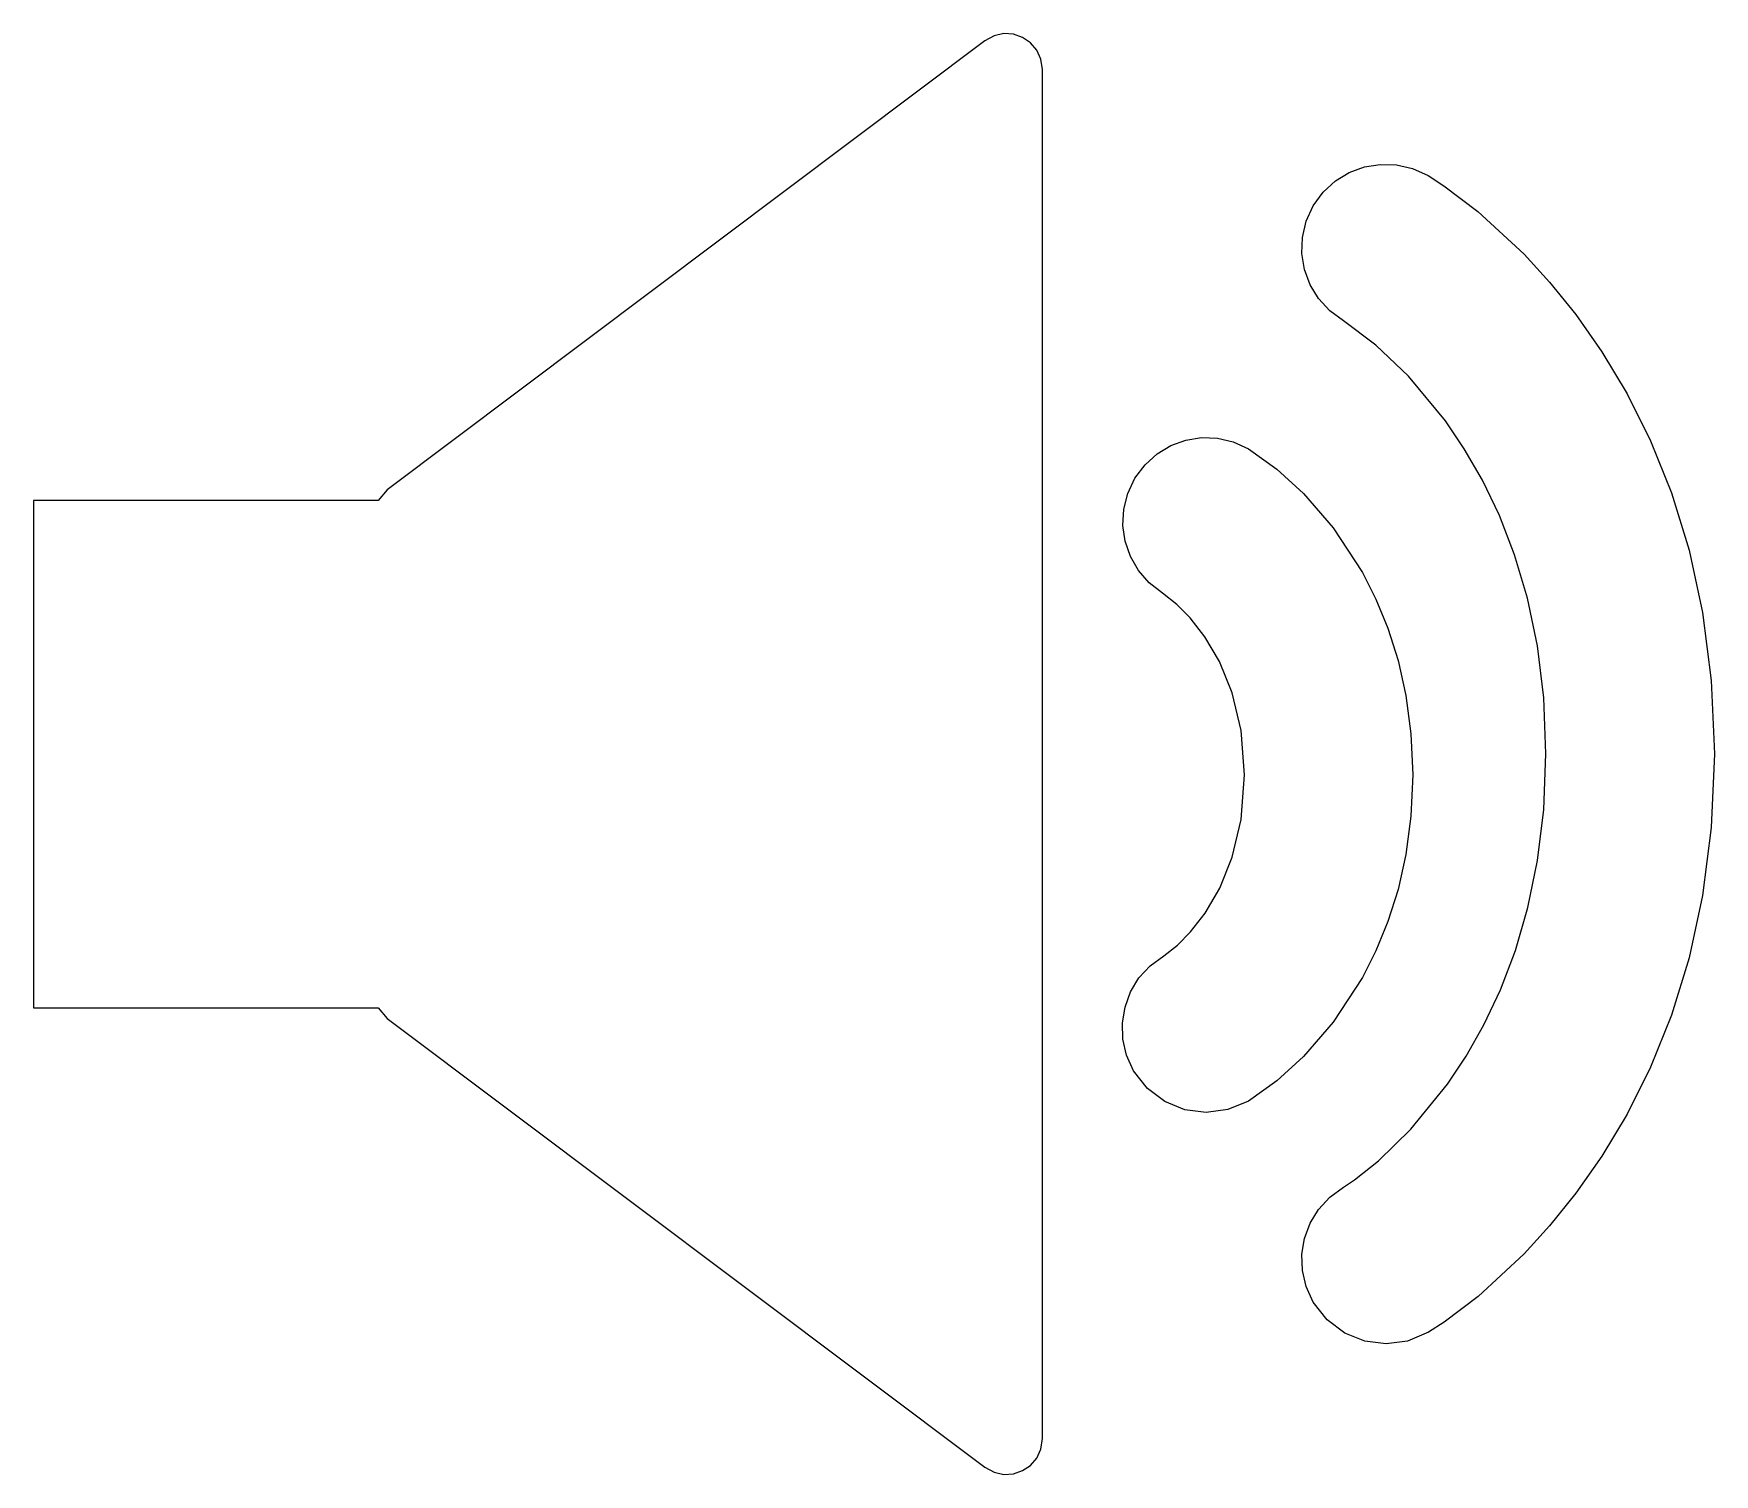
# Model space of a CAD drawing. Extents: x 53 to 159, y 60 to 151.
import ezdxf

# ---------------------------------------------------------------- set-up
doc = ezdxf.new("R2010")
doc.units = 0

msp = doc.modelspace()

# ---------------------------------------------------------------- linework, layer by layer
at = {"layer": 'Layer 1'}
for p, q in [((112.82, 150.751), (75.179, 122.473)), ((113.402375, 151.06963), (112.81964, 150.75101)), ((112.81964, 150.75101), (112.82, 150.751)), ((114.012725, 151.199307), (113.402375, 151.06963)), ((114.618229, 151.156512), (114.012725, 151.199307)), ((115.186429, 150.957719), (114.618229, 151.156512)), ((115.684865, 150.619399), (115.186429, 150.957719)), ((116.081078, 150.158024), (115.684865, 150.619399)), ((116.34261, 149.590067), (116.081078, 150.158024)), ((116.437, 148.932), (116.34261, 149.590067)), ((116.437566, 62.71471), (116.437, 148.932)), ((136.71316, 142.800373), (137.715483, 142.963356)), ((137.715483, 142.963356), (138.737911, 142.931827)), ((138.737911, 142.931827), (139.751133, 142.698275)), ((134.119927, 141.219434), (134.886072, 141.920902)), ((134.886072, 141.920902), (135.760253, 142.450385)), ((135.760253, 142.450385), (136.71316, 142.800373)), ((139.751133, 142.698275), (140.72584, 142.25519)), ((140.72584, 142.25519), (141.719928, 141.622797)), ((133.49113, 140.35349), (134.119927, 141.219434)), ((141.719928, 141.622797), (143.86487, 139.994337)), ((133.048045, 139.378783), (133.49113, 140.35349)), ((143.86487, 139.994337), (146.765098, 137.307799)), ((132.814493, 138.365561), (133.048045, 139.378783)), ((132.782964, 137.343133), (132.814493, 138.365561)), ((132.945947, 136.34081), (132.782964, 137.343133)), ((146.765098, 137.307799), (148.37483, 135.548372)), ((133.295935, 135.387903), (132.945947, 136.34081)), ((148.37483, 135.548372), (150.025045, 133.501173)), ((133.825418, 134.513722), (133.295935, 135.387903)), ((134.526886, 133.747577), (133.825418, 134.513722)), ((135.39283, 133.11878), (134.526886, 133.747577)), ((150.025045, 133.501173), (151.666297, 131.158449)), ((137.437966, 131.582046), (135.39283, 133.11878)), ((139.482748, 129.62698), (137.437966, 131.582046)), ((151.666297, 131.158449), (153.24914, 128.51245)), ((141.816268, 126.80908), (139.482748, 129.62698)), ((153.24914, 128.51245), (154.724129, 125.555423)), ((142.999255, 125.059761), (141.816268, 126.80908)), ((123.66014, 124.737395), (124.523986, 125.256987)), ((124.523986, 125.256987), (125.462682, 125.599747)), ((125.462682, 125.599747), (126.448857, 125.758411)), ((126.448857, 125.758411), (127.455136, 125.725708)), ((127.455136, 125.725708), (128.454148, 125.494374)), ((128.454148, 125.494374), (129.41852, 125.05714)), ((129.41852, 125.05714), (131.207819, 123.76232)), ((144.14397, 123.074567), (142.999255, 125.059761)), ((154.724129, 125.555423), (156.041817, 122.279618)), ((122.26649, 123.19679), (122.898517, 124.048241)), ((122.898517, 124.048241), (123.66014, 124.737395)), ((121.807822, 122.24243), (122.26649, 123.19679)), ((131.207819, 123.76232), (132.870349, 122.234996)), ((145.213591, 120.846776), (144.14397, 123.074567)), ((74.620894, 121.79087), (52.9167, 121.791)), ((52.9167, 121.791), (52.9167, 89.8552)), ((75.179, 122.473), (74.620894, 121.79087)), ((121.558201, 121.243741), (121.807822, 122.24243)), ((132.870349, 122.234996), (134.741199, 120.078106)), ((156.041817, 122.279618), (157.152758, 118.677284)), ((121.509633, 120.230034), (121.558201, 121.243741)), ((146.1713, 118.369664), (145.213591, 120.846776)), ((121.654125, 119.230617), (121.509633, 120.230034)), ((134.741199, 120.078106), (136.592672, 117.259433)), ((121.983683, 118.274804), (121.654125, 119.230617)), ((157.152758, 118.677284), (158.007506, 114.740668)), ((122.490314, 117.391903), (121.983683, 118.274804)), ((146.980278, 115.636511), (146.1713, 118.369664)), ((123.166024, 116.611224), (122.490314, 117.391903)), ((124.00282, 115.96208), (123.166024, 116.611224)), ((136.592672, 117.259433), (137.439985, 115.591859)), ((124.906191, 115.248297), (124.00282, 115.96208)), ((137.439985, 115.591859), (138.197065, 113.746759)), ((147.603705, 112.640594), (146.980278, 115.636511)), ((125.73782, 114.406214), (124.906191, 115.248297)), ((126.671912, 113.212893), (125.73782, 114.406214)), ((158.007506, 114.740668), (158.556616, 110.462021)), ((138.197065, 113.746759), (138.835452, 111.720104)), ((127.595347, 111.647501), (126.671912, 113.212893)), ((148.004762, 109.375191), (147.603705, 112.640594)), ((128.395, 109.689207), (127.595347, 111.647501)), ((138.835452, 111.720104), (139.326681, 109.507867)), ((158.556616, 110.462021), (158.75064, 105.83359)), ((128.957749, 107.317177), (128.395, 109.689207)), ((139.326681, 109.507867), (139.642292, 107.106022)), ((148.14663, 105.83358), (148.004762, 109.375191)), ((129.17047, 104.51058), (128.957749, 107.317177)), ((139.642292, 107.106022), (139.75382, 104.51054)), ((148.008849, 102.341933), (148.14663, 105.83358)), ((158.75064, 105.83359), (158.55662, 101.205159)), ((128.95791, 101.704103), (129.17047, 104.51058)), ((139.75382, 104.51054), (139.642292, 101.915059)), ((128.396291, 99.33292), (128.95791, 101.704103)), ((139.642292, 101.915059), (139.326681, 99.513215)), ((147.618963, 99.118135), (148.008849, 102.341933)), ((158.55662, 101.205159), (158.007546, 96.926511)), ((139.326681, 99.513215), (138.835452, 97.300981)), ((127.599705, 97.376924), (128.396291, 99.33292)), ((147.012156, 96.155829), (147.618963, 99.118135)), ((126.682245, 95.816011), (127.599705, 97.376924)), ((138.835452, 97.300981), (138.197065, 95.274329)), ((158.007546, 96.926511), (157.152893, 92.989895)), ((125.758003, 94.630075), (126.682245, 95.816011)), ((138.197065, 95.274329), (137.439984, 93.429231)), ((146.223612, 93.448656), (147.012156, 96.155829)), ((124.941069, 93.799012), (125.758003, 94.630075)), ((124.0855, 93.12108), (124.941069, 93.799012)), ((137.439984, 93.429231), (136.592671, 91.761661)), ((145.288517, 90.990257), (146.223612, 93.448656)), ((122.518085, 91.726138), (123.219554, 92.492283)), ((123.219554, 92.492283), (124.0855, 93.12108)), ((157.152893, 92.989895), (156.042138, 89.38756)), ((121.988602, 90.851957), (122.518085, 91.726138)), ((136.592671, 91.761661), (134.741199, 88.942994)), ((121.638614, 89.89905), (121.988602, 90.851957)), ((144.242054, 88.774273), (145.288517, 90.990257)), ((52.9167, 89.8552), (74.6209, 89.8552)), ((74.6209, 89.8552), (75.179006, 89.17307)), ((75.179006, 89.17307), (112.820206, 60.91637)), ((121.475631, 88.896727), (121.638614, 89.89905)), ((134.741199, 88.942994), (132.870348, 86.786107)), ((156.042138, 89.38756), (154.724758, 86.111755)), ((121.507162, 87.874299), (121.475631, 88.896727)), ((121.740715, 86.861077), (121.507162, 87.874299)), ((143.119409, 86.794346), (144.242054, 88.774273)), ((122.1838, 85.88637), (121.740715, 86.861077)), ((132.870348, 86.786107), (131.207818, 85.258782)), ((141.955765, 85.044117), (143.119409, 86.794346)), ((123.051643, 84.761112), (122.1838, 85.88637)), ((154.724758, 86.111755), (153.250228, 83.154727)), ((124.150091, 83.938163), (123.051643, 84.761112)), ((131.207818, 85.258782), (129.41852, 83.96394)), ((139.646222, 82.207319), (141.955765, 85.044117)), ((125.407444, 83.433024), (124.150091, 83.938163)), ((129.41852, 83.96394), (128.108521, 83.434256)), ((126.752, 83.2612), (125.407444, 83.433024)), ((126.75201, 83.26114), (126.752, 83.2612)), ((128.108521, 83.434256), (126.75201, 83.26114)), ((153.250228, 83.154727), (151.668026, 80.508727)), ((137.594901, 80.213009), (139.646222, 82.207319)), ((151.668026, 80.508727), (150.027627, 78.166003)), ((136.083278, 79.010319), (137.594901, 80.213009)), ((134.526884, 77.919583), (135.39283, 78.54838)), ((135.39283, 78.54838), (136.083278, 79.010319)), ((133.825415, 77.153438), (134.526884, 77.919583)), ((150.027627, 78.166003), (148.378509, 76.118803)), ((132.945944, 75.32635), (133.295932, 76.279257)), ((133.295932, 76.279257), (133.825415, 77.153438)), ((132.782961, 74.324027), (132.945944, 75.32635)), ((148.378509, 76.118803), (146.770147, 74.359376)), ((132.814492, 73.301599), (132.782961, 74.324027)), ((146.770147, 74.359376), (143.873598, 71.672838)), ((133.048045, 72.288377), (132.814492, 73.301599)), ((133.49113, 71.31367), (133.048045, 72.288377)), ((134.370923, 70.188412), (133.49113, 71.31367)), ((143.873598, 71.672838), (141.733792, 70.04438)), ((135.475508, 69.365463), (134.370923, 70.188412)), ((141.733792, 70.04438), (140.74654, 69.41199)), ((136.735121, 68.860324), (135.475508, 69.365463)), ((138.08, 68.6885), (136.735121, 68.860324)), ((139.436541, 68.864219), (138.08003, 68.688519)), ((140.74654, 69.41199), (139.436541, 68.864219)), ((138.08003, 68.688519), (138.08, 68.6885)), ((116.343175, 62.057531), (116.437566, 62.71471)), ((115.685428, 61.033853), (116.081643, 61.491916)), ((116.081643, 61.491916), (116.343175, 62.057531)), ((112.820206, 60.91637), (113.402939, 60.596865)), ((113.402939, 60.596865), (114.013287, 60.464848)), ((114.013287, 60.464848), (114.618791, 60.504332)), ((114.618791, 60.504332), (115.186991, 60.699329)), ((115.186991, 60.699329), (115.685428, 61.033853))]:
    msp.add_line(p, q, dxfattribs=at)

doc.saveas('drawing.dxf')
